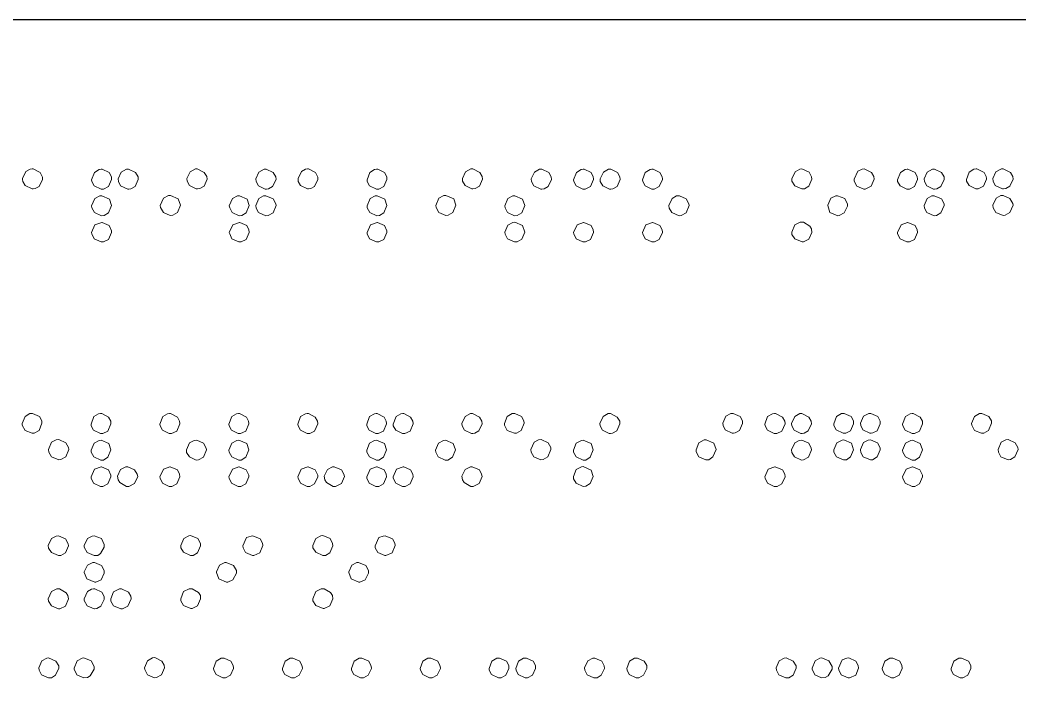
# Model space of a CAD drawing. Header units: millimetres. Extents: x 4903 to 8718, y 642 to 2401.
# Drawn here: x 7829.9 to 7938.9, y 869.3 to 941.4 of the extents above; entities that cross this region are included whole.
import ezdxf

# ---------------------------------------------------------------- set-up
doc = ezdxf.new("R2010")
doc.units = ezdxf.units.MM

msp = doc.modelspace()

# ---------------------------------------------------------------- linework, layer by layer
msp.add_lwpolyline([(7620.46, 931.42), (7620.46, 654.42, 0.414214), (7630.46, 644.42), (8030.46, 644.42, 0.414214), (8040.46, 654.42), (8040.46, 931.42, 0.414214), (8030.46, 941.42), (7630.46, 941.42, 0.414214)], format="xyb", close=True)
at = {"color": 139, "lineweight": 0}
for points in [[(7831.24, 925.16), (7831.34, 925.16), (7832.1, 924.79), (7832.37, 924.26), (7832.37, 924.03), (7832, 923.26), (7831.57, 923.03), (7831.34, 923), (7831.34, 923), (7831.24, 923), (7830.47, 923.36), (7830.24, 923.8), (7830.2, 924.03), (7830.2, 924.03), (7830.2, 924.13), (7830.57, 924.89), (7831.04, 925.13), (7831.24, 925.16), (7831.24, 925.16), (7831.24, 925.16)], [(7838.9, 925.13), (7838.77, 925.13), (7838.57, 925.09), (7838.03, 924.79), (7837.73, 923.96), (7837.77, 923.8), (7838, 923.33), (7838.77, 922.96), (7839.03, 922.96), (7839.57, 923.26), (7839.9, 924.03), (7839.9, 924.1), (7839.9, 924.3), (7839.63, 924.76)], [(7841.77, 925.13), (7841.53, 925.13), (7840.97, 924.83), (7840.63, 924.1), (7840.67, 923.8), (7840.9, 923.33), (7841.67, 922.96), (7841.8, 922.96), (7842, 923), (7842.47, 923.26), (7842.8, 924.03), (7842.8, 924.3), (7842.53, 924.76)], [(7849.26, 925.16), (7849.06, 925.16), (7848.5, 924.86), (7848.13, 924.13), (7848.16, 923.83), (7848.43, 923.36), (7849.16, 923), (7849.3, 923), (7849.53, 923.03), (7850, 923.3), (7850.33, 924.06), (7850.3, 924.33), (7850.03, 924.79)], [(7856.79, 925.13), (7856.56, 925.13), (7855.99, 924.83), (7855.66, 924.1), (7855.69, 923.8), (7855.93, 923.33), (7856.69, 922.96), (7856.83, 922.96), (7857.03, 923), (7857.49, 923.26), (7857.86, 924.03), (7857.83, 924.3), (7857.56, 924.76)], [(7861.29, 925.16), (7861.39, 925.16), (7862.16, 924.79), (7862.42, 924.26), (7862.42, 924.03), (7862.06, 923.26), (7861.66, 923.03), (7861.39, 923), (7861.39, 923), (7861.29, 923), (7860.53, 923.36), (7860.29, 923.8), (7860.26, 924.03), (7860.26, 924.03), (7860.26, 924.13), (7860.63, 924.89), (7861.09, 925.13), (7861.29, 925.16), (7861.29, 925.16), (7861.29, 925.16)], [(7868.96, 925.13), (7868.82, 925.13), (7868.62, 925.09), (7868.09, 924.79), (7867.79, 923.96), (7867.82, 923.8), (7868.06, 923.33), (7868.82, 922.96), (7869.09, 922.96), (7869.62, 923.26), (7869.96, 924.03), (7869.96, 924.1), (7869.96, 924.3), (7869.69, 924.76)], [(7879.35, 925.16), (7879.12, 925.16), (7878.55, 924.86), (7878.22, 924.13), (7878.22, 923.83), (7878.49, 923.36), (7879.22, 923), (7879.35, 923), (7879.59, 923.03), (7880.05, 923.3), (7880.38, 924.06), (7880.35, 924.33), (7880.09, 924.79)], [(7886.85, 925.13), (7886.62, 925.13), (7886.05, 924.83), (7885.72, 924.1), (7885.75, 923.8), (7885.98, 923.33), (7886.75, 922.96), (7886.88, 922.96), (7887.12, 923), (7887.55, 923.26), (7887.92, 924.03), (7887.88, 924.3), (7887.62, 924.76)], [(7891.48, 925.13), (7891.38, 925.13), (7891.15, 925.09), (7890.65, 924.79), (7890.31, 923.96), (7890.35, 923.8), (7890.61, 923.33), (7891.35, 922.96), (7891.61, 922.96), (7892.18, 923.26), (7892.51, 924.03), (7892.51, 924.1), (7892.48, 924.3), (7892.25, 924.76)], [(7894.38, 925.13), (7894.15, 925.13), (7893.58, 924.83), (7893.25, 924.1), (7893.25, 923.8), (7893.51, 923.33), (7894.25, 922.96), (7894.38, 922.96), (7894.61, 923), (7895.08, 923.26), (7895.41, 924.03), (7895.38, 924.3), (7895.11, 924.76)], [(7899.01, 925.13), (7898.88, 925.13), (7898.68, 925.09), (7898.15, 924.79), (7897.85, 923.96), (7897.88, 923.8), (7898.15, 923.33), (7898.88, 922.96), (7899.14, 922.96), (7899.68, 923.26), (7900.04, 924.03), (7900.04, 924.1), (7900.01, 924.3), (7899.74, 924.76)], [(7915.24, 925.16), (7915.04, 925.13), (7914.51, 924.86), (7914.17, 924.1), (7914.17, 923.83), (7914.47, 923.33), (7915.24, 923), (7915.27, 923), (7915.54, 923), (7916.01, 923.3), (7916.34, 924.06), (7916.3, 924.3), (7916.04, 924.83)], [(7922.04, 925.16), (7921.84, 925.13), (7921.34, 924.93), (7920.94, 924.06), (7920.97, 923.83), (7921.24, 923.3), (7922, 922.96), (7922.14, 922.96), (7922.8, 923.3), (7923.14, 924.06), (7923.1, 924.33), (7922.84, 924.79)], [(7926.83, 925.13), (7926.73, 925.13), (7926.53, 925.09), (7926, 924.79), (7925.7, 923.96), (7925.7, 923.8), (7925.97, 923.33), (7926.7, 922.96), (7927, 922.96), (7927.53, 923.26), (7927.87, 924.03), (7927.87, 924.1), (7927.83, 924.3), (7927.6, 924.76)], [(7929.73, 925.13), (7929.5, 925.13), (7928.93, 924.83), (7928.6, 924.1), (7928.63, 923.8), (7928.87, 923.33), (7929.6, 922.96), (7929.73, 922.96), (7929.97, 923), (7930.43, 923.26), (7930.77, 924.03), (7930.77, 924.3), (7930.5, 924.76)], [(7934.36, 925.16), (7934.26, 925.16), (7934.03, 925.13), (7933.5, 924.83), (7933.2, 924), (7933.23, 923.83), (7933.5, 923.36), (7934.23, 923), (7934.5, 923), (7935.06, 923.3), (7935.4, 924.06), (7935.4, 924.13), (7935.36, 924.33), (7935.13, 924.79)], [(7937.23, 925.16), (7937.03, 925.16), (7936.43, 924.86), (7936.1, 924.13), (7936.13, 923.83), (7936.36, 923.36), (7937.13, 923), (7937.26, 923), (7937.5, 923.03), (7937.93, 923.3), (7938.3, 924.06), (7938.26, 924.33), (7938, 924.79)], [(7838.83, 922.23), (7838.63, 922.23), (7838.07, 921.93), (7837.73, 921.13), (7837.77, 920.93), (7838.03, 920.4), (7838.8, 920.06), (7839.1, 920.1), (7839.57, 920.36), (7839.9, 921.16), (7839.67, 921.86)], [(7846.33, 922.26), (7846.13, 922.26), (7845.56, 921.96), (7845.23, 921.16), (7845.26, 920.96), (7845.56, 920.43), (7846.3, 920.1), (7846.6, 920.13), (7847.1, 920.4), (7847.43, 921.2), (7847.16, 921.9)], [(7853.86, 922.23), (7853.66, 922.23), (7853.1, 921.93), (7852.76, 921.13), (7852.8, 920.93), (7853.06, 920.4), (7853.83, 920.06), (7854.13, 920.1), (7854.59, 920.36), (7854.93, 921.16), (7854.69, 921.86)], [(7856.76, 922.23), (7856.49, 922.23), (7855.99, 921.93), (7855.66, 921.16), (7855.66, 921.16), (7855.69, 920.9), (7855.96, 920.4), (7856.76, 920.06), (7856.99, 920.1), (7857.53, 920.36), (7857.86, 921.16), (7857.83, 921.36), (7857.53, 921.9)], [(7868.89, 922.23), (7868.69, 922.23), (7868.12, 921.93), (7867.79, 921.13), (7867.82, 920.93), (7868.09, 920.4), (7868.86, 920.06), (7869.16, 920.1), (7869.62, 920.36), (7869.96, 921.16), (7869.72, 921.86)], [(7876.39, 922.26), (7876.19, 922.26), (7875.62, 921.96), (7875.29, 921.16), (7875.32, 920.96), (7875.62, 920.43), (7876.39, 920.1), (7876.65, 920.13), (7877.15, 920.4), (7877.49, 921.2), (7877.25, 921.9)], [(7883.92, 922.23), (7883.72, 922.23), (7883.15, 921.93), (7882.82, 921.13), (7882.85, 920.93), (7883.12, 920.4), (7883.88, 920.06), (7884.18, 920.1), (7884.68, 920.36), (7885.02, 921.16), (7884.75, 921.86)], [(7901.88, 922.23), (7901.58, 922.23), (7901.08, 921.93), (7900.74, 921.16), (7900.74, 921.16), (7900.78, 920.9), (7901.04, 920.4), (7901.84, 920.06), (7902.08, 920.1), (7902.61, 920.36), (7902.94, 921.16), (7902.91, 921.36), (7902.61, 921.9)], [(7919.14, 922.23), (7918.97, 922.23), (7918.4, 921.96), (7918.07, 921.2), (7918.07, 921.16), (7918.3, 920.43), (7919.17, 920.06), (7919.3, 920.1), (7919.87, 920.36), (7920.24, 921.1), (7920.24, 921.33), (7919.94, 921.93)], [(7929.7, 922.23), (7929.43, 922.23), (7928.93, 921.93), (7928.6, 921.16), (7928.6, 921.16), (7928.63, 920.9), (7928.9, 920.4), (7929.7, 920.06), (7929.93, 920.1), (7930.43, 920.36), (7930.77, 921.16), (7930.77, 921.36), (7930.47, 921.9)], [(7937.23, 922.26), (7936.96, 922.26), (7936.46, 921.96), (7936.1, 921.23), (7936.1, 921.2), (7936.13, 920.93), (7936.4, 920.43), (7937.2, 920.1), (7937.43, 920.13), (7937.96, 920.4), (7938.3, 921.2), (7938.26, 921.4), (7937.96, 921.93)], [(7838.87, 919.33), (7838.83, 919.33), (7838.1, 919.06), (7837.73, 918.23), (7837.77, 918.1), (7838, 917.53), (7838.77, 917.2), (7839.03, 917.2), (7839.57, 917.46), (7839.9, 918.23), (7839.9, 918.43), (7839.63, 919)], [(7853.89, 919.33), (7853.86, 919.33), (7853.13, 919.06), (7852.76, 918.23), (7852.8, 918.1), (7853.03, 917.53), (7853.79, 917.2), (7854.06, 917.2), (7854.59, 917.46), (7854.93, 918.23), (7854.93, 918.26), (7854.89, 918.53), (7854.66, 919)], [(7868.92, 919.33), (7868.89, 919.33), (7868.16, 919.06), (7867.79, 918.23), (7867.82, 918.1), (7868.06, 917.53), (7868.82, 917.2), (7869.09, 917.2), (7869.62, 917.46), (7869.96, 918.23), (7869.96, 918.43), (7869.69, 919)], [(7883.92, 919.36), (7883.72, 919.33), (7883.15, 919.03), (7882.82, 918.26), (7882.85, 918.06), (7883.12, 917.53), (7883.88, 917.2), (7884.18, 917.2), (7884.68, 917.5), (7885.02, 918.26), (7884.75, 919)], [(7891.45, 919.33), (7891.41, 919.33), (7890.71, 919.06), (7890.31, 918.23), (7890.35, 918.1), (7890.61, 917.53), (7891.35, 917.2), (7891.65, 917.2), (7892.18, 917.46), (7892.51, 918.23), (7892.51, 918.26), (7892.48, 918.53), (7892.25, 919)], [(7898.98, 919.33), (7898.94, 919.33), (7898.21, 919.06), (7897.85, 918.23), (7897.88, 918.1), (7898.15, 917.53), (7898.88, 917.2), (7899.18, 917.2), (7899.68, 917.46), (7900.04, 918.23), (7900.04, 918.26), (7900.01, 918.53), (7899.74, 919)], [(7915.41, 919.36), (7915.07, 919.36), (7914.47, 919.06), (7914.17, 918.26), (7914.17, 918.03), (7914.47, 917.53), (7915.27, 917.2), (7915.41, 917.2), (7916.01, 917.5), (7916.34, 918.23), (7916.3, 918.63), (7916.11, 918.93)], [(7926.83, 919.33), (7926.77, 919.33), (7926.07, 919.06), (7925.7, 918.23), (7925.7, 918.1), (7925.97, 917.53), (7926.7, 917.2), (7927, 917.2), (7927.53, 917.46), (7927.87, 918.23), (7927.87, 918.26), (7927.83, 918.53), (7927.6, 919)], [(7831.27, 898.5), (7831, 898.47), (7830.47, 898.17), (7830.14, 897.41), (7830.17, 897.21), (7830.47, 896.64), (7831.24, 896.34), (7831.47, 896.34), (7832, 896.64), (7832.3, 897.44), (7832.3, 897.67), (7832.04, 898.17)], [(7838.83, 898.47), (7838.7, 898.47), (7838.5, 898.44), (7837.97, 898.14), (7837.67, 897.31), (7837.7, 897.14), (7837.93, 896.67), (7838.7, 896.31), (7838.97, 896.31), (7839.5, 896.57), (7839.83, 897.34), (7839.83, 897.41), (7839.83, 897.64), (7839.57, 898.1)], [(7846.33, 898.47), (7846.23, 898.47), (7846, 898.44), (7845.5, 898.14), (7845.16, 897.31), (7845.2, 897.14), (7845.46, 896.67), (7846.2, 896.31), (7846.46, 896.31), (7847.03, 896.57), (7847.36, 897.34), (7847.36, 897.41), (7847.33, 897.64), (7847.1, 898.1)], [(7853.86, 898.47), (7853.76, 898.47), (7853.53, 898.44), (7853.03, 898.14), (7852.7, 897.31), (7852.73, 897.14), (7853, 896.67), (7853.73, 896.31), (7853.99, 896.31), (7854.56, 896.57), (7854.89, 897.34), (7854.89, 897.41), (7854.86, 897.64), (7854.63, 898.1)], [(7861.39, 898.47), (7861.26, 898.47), (7861.06, 898.44), (7860.53, 898.14), (7860.23, 897.31), (7860.26, 897.14), (7860.53, 896.67), (7861.26, 896.31), (7861.53, 896.31), (7862.06, 896.57), (7862.42, 897.34), (7862.42, 897.41), (7862.39, 897.64), (7862.12, 898.1)], [(7868.89, 898.47), (7868.79, 898.47), (7868.59, 898.44), (7868.06, 898.14), (7867.76, 897.31), (7867.76, 897.14), (7868.02, 896.67), (7868.76, 896.31), (7869.02, 896.31), (7869.59, 896.57), (7869.92, 897.34), (7869.92, 897.41), (7869.89, 897.64), (7869.66, 898.1)], [(7871.79, 898.47), (7871.69, 898.47), (7871.49, 898.44), (7870.96, 898.14), (7870.66, 897.31), (7870.66, 897.14), (7870.92, 896.67), (7871.65, 896.31), (7871.92, 896.31), (7872.49, 896.57), (7872.82, 897.34), (7872.82, 897.41), (7872.79, 897.64), (7872.55, 898.1)], [(7879.29, 898.47), (7879.09, 898.47), (7878.49, 898.17), (7878.15, 897.41), (7878.19, 897.14), (7878.42, 896.67), (7879.19, 896.31), (7879.32, 896.31), (7879.55, 896.34), (7879.99, 896.61), (7880.35, 897.37), (7880.32, 897.64), (7880.05, 898.1)], [(7883.92, 898.5), (7883.62, 898.47), (7883.08, 898.17), (7882.78, 897.41), (7882.78, 897.21), (7883.08, 896.64), (7883.88, 896.34), (7884.12, 896.34), (7884.62, 896.64), (7884.95, 897.44), (7884.92, 897.67), (7884.65, 898.17)], [(7894.35, 898.47), (7894.11, 898.47), (7893.55, 898.17), (7893.21, 897.41), (7893.25, 897.14), (7893.48, 896.67), (7894.21, 896.31), (7894.35, 896.31), (7894.58, 896.34), (7895.05, 896.61), (7895.38, 897.37), (7895.38, 897.64), (7895.08, 898.1)], [(7907.74, 898.5), (7907.51, 898.5), (7906.94, 898.2), (7906.61, 897.44), (7906.64, 897.17), (7906.88, 896.71), (7907.64, 896.34), (7907.77, 896.34), (7907.97, 896.37), (7908.44, 896.64), (7908.77, 897.41), (7908.77, 897.67), (7908.51, 898.14)], [(7912.37, 898.47), (7912.27, 898.47), (7912.04, 898.44), (7911.51, 898.14), (7911.21, 897.31), (7911.24, 897.14), (7911.51, 896.67), (7912.24, 896.31), (7912.51, 896.31), (7913.07, 896.57), (7913.41, 897.34), (7913.41, 897.41), (7913.37, 897.64), (7913.14, 898.1)], [(7915.24, 898.47), (7915.04, 898.47), (7914.47, 898.17), (7914.11, 897.41), (7914.14, 897.14), (7914.41, 896.67), (7915.14, 896.31), (7915.27, 896.31), (7915.51, 896.34), (7915.94, 896.61), (7916.3, 897.37), (7916.27, 897.64), (7916.01, 898.1)], [(7919.87, 898.47), (7919.77, 898.47), (7919.57, 898.47), (7919.04, 898.14), (7918.74, 897.34), (7918.74, 897.17), (7919, 896.71), (7919.77, 896.34), (7920.04, 896.34), (7920.57, 896.61), (7920.9, 897.37), (7920.9, 897.44), (7920.9, 897.67), (7920.64, 898.14)], [(7922.77, 898.47), (7922.54, 898.47), (7921.97, 898.2), (7921.64, 897.44), (7921.67, 897.17), (7921.9, 896.71), (7922.67, 896.34), (7922.8, 896.34), (7923, 896.37), (7923.47, 896.61), (7923.8, 897.37), (7923.8, 897.64), (7923.54, 898.14)], [(7927.4, 898.47), (7927.3, 898.47), (7927.07, 898.44), (7926.57, 898.14), (7926.23, 897.31), (7926.27, 897.14), (7926.53, 896.67), (7927.27, 896.31), (7927.53, 896.31), (7928.1, 896.57), (7928.43, 897.34), (7928.43, 897.41), (7928.4, 897.64), (7928.17, 898.1)], [(7934.9, 898.5), (7934.63, 898.47), (7934.1, 898.17), (7933.77, 897.41), (7933.8, 897.21), (7934.1, 896.64), (7934.86, 896.34), (7935.1, 896.34), (7935.63, 896.64), (7935.93, 897.44), (7935.93, 897.67), (7935.66, 898.17)], [(7834.14, 895.64), (7833.87, 895.61), (7833.37, 895.34), (7833.04, 894.57), (7833.04, 894.54), (7833.07, 894.27), (7833.34, 893.77), (7834.14, 893.44), (7834.37, 893.47), (7834.9, 893.77), (7835.23, 894.54), (7835.2, 894.77), (7834.9, 895.27)], [(7838.77, 895.57), (7838.57, 895.54), (7838, 895.24), (7837.67, 894.47), (7837.7, 894.27), (7837.97, 893.74), (7838.73, 893.41), (7839.03, 893.41), (7839.5, 893.71), (7839.83, 894.51), (7839.6, 895.21)], [(7849.2, 895.57), (7848.93, 895.54), (7848.43, 895.27), (7848.1, 894.51), (7848.1, 894.51), (7848.1, 894.24), (7848.4, 893.74), (7849.16, 893.41), (7849.4, 893.44), (7849.93, 893.71), (7850.26, 894.51), (7850.23, 894.71), (7849.96, 895.24)], [(7853.79, 895.57), (7853.59, 895.54), (7853.03, 895.24), (7852.7, 894.47), (7852.73, 894.27), (7853.03, 893.74), (7853.79, 893.41), (7854.06, 893.41), (7854.56, 893.71), (7854.89, 894.51), (7854.66, 895.21)], [(7868.82, 895.57), (7868.62, 895.54), (7868.06, 895.24), (7867.76, 894.47), (7867.76, 894.27), (7868.06, 893.74), (7868.82, 893.41), (7869.09, 893.41), (7869.59, 893.71), (7869.92, 894.51), (7869.69, 895.21)], [(7876.35, 895.57), (7876.15, 895.54), (7875.59, 895.24), (7875.25, 894.47), (7875.29, 894.27), (7875.55, 893.74), (7876.32, 893.41), (7876.62, 893.41), (7877.12, 893.71), (7877.45, 894.51), (7877.19, 895.21)], [(7886.78, 895.64), (7886.52, 895.61), (7886.02, 895.34), (7885.68, 894.57), (7885.68, 894.54), (7885.72, 894.27), (7885.98, 893.77), (7886.75, 893.44), (7887.02, 893.47), (7887.52, 893.77), (7887.85, 894.54), (7887.85, 894.77), (7887.55, 895.27)], [(7891.38, 895.57), (7891.18, 895.54), (7890.61, 895.24), (7890.31, 894.47), (7890.31, 894.27), (7890.61, 893.74), (7891.38, 893.41), (7891.68, 893.41), (7892.15, 893.71), (7892.48, 894.51), (7892.25, 895.21)], [(7904.81, 895.61), (7904.58, 895.61), (7904.01, 895.27), (7903.71, 894.51), (7903.71, 894.31), (7904.01, 893.77), (7904.78, 893.44), (7905.08, 893.44), (7905.54, 893.74), (7905.88, 894.54), (7905.64, 895.24)], [(7915.24, 895.57), (7914.97, 895.54), (7914.47, 895.27), (7914.11, 894.51), (7914.11, 894.51), (7914.14, 894.24), (7914.44, 893.74), (7915.21, 893.41), (7915.44, 893.44), (7915.97, 893.71), (7916.3, 894.51), (7916.27, 894.71), (7916.01, 895.24)], [(7919.84, 895.61), (7919.64, 895.57), (7919.07, 895.27), (7918.74, 894.51), (7918.74, 894.27), (7919.04, 893.77), (7919.8, 893.44), (7920.1, 893.44), (7920.57, 893.74), (7920.9, 894.51), (7920.67, 895.24)], [(7922.74, 895.61), (7922.47, 895.57), (7921.97, 895.31), (7921.64, 894.54), (7921.64, 894.51), (7921.67, 894.24), (7921.94, 893.77), (7922.74, 893.44), (7922.97, 893.44), (7923.47, 893.74), (7923.8, 894.51), (7923.8, 894.74), (7923.5, 895.27)], [(7927.33, 895.57), (7927.13, 895.54), (7926.57, 895.24), (7926.23, 894.47), (7926.27, 894.27), (7926.57, 893.74), (7927.3, 893.41), (7927.6, 893.41), (7928.1, 893.71), (7928.43, 894.51), (7928.17, 895.21)], [(7937.76, 895.64), (7937.5, 895.61), (7937, 895.34), (7936.66, 894.57), (7936.66, 894.54), (7936.7, 894.27), (7936.96, 893.77), (7937.76, 893.44), (7938, 893.47), (7938.5, 893.77), (7938.86, 894.54), (7938.83, 894.77), (7938.53, 895.27)], [(7838.8, 892.67), (7838.77, 892.67), (7838.03, 892.41), (7837.67, 891.57), (7837.7, 891.44), (7837.93, 890.87), (7838.7, 890.51), (7838.97, 890.51), (7839.5, 890.81), (7839.83, 891.57), (7839.83, 891.74), (7839.57, 892.34)], [(7841.67, 892.67), (7841.47, 892.67), (7840.9, 892.37), (7840.57, 891.64), (7840.63, 891.24), (7840.8, 890.94), (7841.53, 890.51), (7841.8, 890.51), (7842.43, 890.84), (7842.77, 891.61), (7842.7, 891.87), (7842.43, 892.34)], [(7846.3, 892.67), (7846.26, 892.67), (7845.56, 892.41), (7845.16, 891.57), (7845.2, 891.44), (7845.46, 890.87), (7846.2, 890.51), (7846.5, 890.51), (7847.03, 890.81), (7847.36, 891.57), (7847.36, 891.57), (7847.33, 891.87), (7847.1, 892.34)], [(7853.83, 892.67), (7853.79, 892.67), (7853.1, 892.41), (7852.7, 891.57), (7852.73, 891.44), (7853, 890.87), (7853.73, 890.51), (7854.03, 890.51), (7854.56, 890.81), (7854.89, 891.57), (7854.89, 891.74), (7854.59, 892.34)], [(7861.36, 892.67), (7861.33, 892.67), (7860.59, 892.41), (7860.23, 891.57), (7860.26, 891.44), (7860.53, 890.87), (7861.26, 890.51), (7861.56, 890.51), (7862.06, 890.81), (7862.42, 891.57), (7862.42, 891.74), (7862.12, 892.34)], [(7864.22, 892.67), (7864.02, 892.67), (7863.46, 892.37), (7863.12, 891.64), (7863.19, 891.24), (7863.36, 890.94), (7864.09, 890.51), (7864.36, 890.51), (7864.99, 890.84), (7865.32, 891.61), (7865.26, 891.87), (7865.02, 892.34)], [(7868.89, 892.67), (7868.82, 892.67), (7868.12, 892.41), (7867.76, 891.57), (7867.76, 891.44), (7868.02, 890.87), (7868.76, 890.51), (7869.06, 890.51), (7869.59, 890.81), (7869.92, 891.57), (7869.92, 891.57), (7869.89, 891.87), (7869.66, 892.34)], [(7871.79, 892.67), (7871.72, 892.67), (7871.02, 892.41), (7870.66, 891.57), (7870.66, 891.44), (7870.92, 890.87), (7871.65, 890.51), (7871.95, 890.51), (7872.49, 890.81), (7872.82, 891.57), (7872.82, 891.57), (7872.79, 891.87), (7872.55, 892.34)], [(7879.25, 892.67), (7879.09, 892.67), (7878.49, 892.37), (7878.15, 891.64), (7878.22, 891.24), (7878.39, 890.94), (7879.12, 890.51), (7879.39, 890.51), (7880.02, 890.84), (7880.35, 891.61), (7880.28, 891.87), (7880.05, 892.34)], [(7891.38, 892.71), (7891.18, 892.67), (7890.61, 892.37), (7890.31, 891.61), (7890.31, 891.37), (7890.61, 890.87), (7891.38, 890.51), (7891.68, 890.54), (7892.15, 890.84), (7892.48, 891.61), (7892.25, 892.31)], [(7912.34, 892.67), (7912.31, 892.67), (7911.57, 892.41), (7911.21, 891.57), (7911.24, 891.44), (7911.51, 890.87), (7912.24, 890.51), (7912.54, 890.51), (7913.07, 890.81), (7913.41, 891.57), (7913.41, 891.57), (7913.37, 891.87), (7913.14, 892.34)], [(7927.37, 892.67), (7927.33, 892.67), (7926.63, 892.41), (7926.23, 891.57), (7926.27, 891.44), (7926.53, 890.87), (7927.27, 890.51), (7927.57, 890.51), (7928.1, 890.81), (7928.43, 891.57), (7928.43, 891.74), (7928.13, 892.34)], [(7834.1, 885.14), (7833.87, 885.11), (7833.37, 884.84), (7833, 884.08), (7833.04, 883.81), (7833.34, 883.31), (7834.1, 882.98), (7834.1, 882.98), (7834.37, 883.01), (7834.87, 883.28), (7835.2, 884.04), (7835.17, 884.28), (7834.87, 884.81)], [(7838, 885.14), (7837.8, 885.11), (7837.27, 884.84), (7836.93, 884.08), (7836.93, 883.91), (7837.23, 883.31), (7838, 882.98), (7838.4, 883.01), (7838.7, 883.21), (7839.1, 883.91), (7839.1, 884.21), (7838.8, 884.84)], [(7848.53, 885.18), (7848.33, 885.14), (7847.8, 884.84), (7847.46, 884.08), (7847.46, 883.84), (7847.76, 883.34), (7848.53, 882.98), (7848.56, 882.98), (7848.83, 883.01), (7849.3, 883.28), (7849.63, 884.04), (7849.6, 884.31), (7849.33, 884.84)], [(7855.33, 885.14), (7855.13, 885.11), (7854.63, 884.94), (7854.23, 884.04), (7854.26, 883.84), (7854.53, 883.31), (7855.29, 882.98), (7855.43, 882.98), (7856.09, 883.28), (7856.43, 884.08), (7856.39, 884.34), (7856.13, 884.81)], [(7862.96, 885.18), (7862.76, 885.14), (7862.22, 884.84), (7861.89, 884.08), (7861.89, 883.84), (7862.19, 883.34), (7862.96, 882.98), (7862.99, 882.98), (7863.26, 883.01), (7863.72, 883.28), (7864.06, 884.04), (7864.02, 884.31), (7863.76, 884.84)], [(7869.76, 885.14), (7869.56, 885.11), (7869.06, 884.94), (7868.66, 884.04), (7868.69, 883.84), (7868.96, 883.31), (7869.72, 882.98), (7869.86, 882.98), (7870.52, 883.28), (7870.86, 884.08), (7870.82, 884.34), (7870.56, 884.81)], [(7838.03, 882.24), (7837.87, 882.24), (7837.3, 881.94), (7836.93, 881.21), (7836.93, 881.14), (7837.2, 880.44), (7838.07, 880.08), (7838.2, 880.08), (7838.77, 880.34), (7839.1, 881.08), (7839.1, 881.34), (7838.8, 881.91)], [(7852.43, 882.24), (7852.26, 882.24), (7851.7, 881.94), (7851.36, 881.21), (7851.36, 881.14), (7851.6, 880.44), (7852.46, 880.08), (7852.6, 880.08), (7853.16, 880.34), (7853.53, 881.08), (7853.53, 881.34), (7853.23, 881.91)], [(7866.86, 882.24), (7866.69, 882.24), (7866.12, 881.94), (7865.79, 881.21), (7865.79, 881.14), (7866.06, 880.44), (7866.89, 880.08), (7867.02, 880.08), (7867.59, 880.34), (7867.96, 881.08), (7867.96, 881.34), (7867.66, 881.91)], [(7834.24, 879.35), (7833.94, 879.35), (7833.34, 879.05), (7833, 878.25), (7833.04, 878.01), (7833.34, 877.51), (7834.1, 877.18), (7834.27, 877.18), (7834.87, 877.48), (7835.2, 878.25), (7835.13, 878.61), (7834.97, 878.91)], [(7838.1, 879.35), (7837.93, 879.35), (7837.73, 879.31), (7837.3, 879.05), (7836.93, 878.28), (7836.93, 878.08), (7837.23, 877.51), (7838, 877.18), (7838.03, 877.18), (7838.3, 877.21), (7838.73, 877.45), (7839.1, 878.18), (7839.1, 878.51), (7838.83, 878.98)], [(7841, 879.35), (7840.77, 879.35), (7840.13, 879.01), (7839.83, 878.25), (7839.83, 878.01), (7840.13, 877.51), (7840.93, 877.18), (7841.1, 877.18), (7841.7, 877.48), (7842.03, 878.28), (7842.03, 878.31), (7842, 878.55), (7841.77, 878.98)], [(7848.7, 879.35), (7848.36, 879.35), (7847.76, 879.05), (7847.46, 878.28), (7847.46, 878.05), (7847.76, 877.55), (7848.56, 877.21), (7848.7, 877.21), (7849.3, 877.51), (7849.63, 878.25), (7849.6, 878.61), (7849.4, 878.95)], [(7863.12, 879.35), (7862.79, 879.35), (7862.19, 879.05), (7861.89, 878.28), (7861.89, 878.05), (7862.19, 877.55), (7862.99, 877.21), (7863.12, 877.21), (7863.72, 877.51), (7864.06, 878.25), (7864.02, 878.61), (7863.82, 878.95)], [(7833.04, 871.81), (7832.84, 871.78), (7832.3, 871.51), (7831.97, 870.75), (7832, 870.48), (7832.27, 869.98), (7833.04, 869.65), (7833.07, 869.65), (7833.34, 869.65), (7833.8, 869.95), (7834.14, 870.71), (7834.14, 870.95), (7833.84, 871.48)], [(7836.9, 871.81), (7836.7, 871.78), (7836.17, 871.51), (7835.83, 870.71), (7835.83, 870.58), (7836.13, 869.98), (7836.87, 869.65), (7837.3, 869.68), (7837.57, 869.88), (7838, 870.58), (7838, 870.88), (7837.7, 871.51)], [(7844.63, 871.85), (7844.36, 871.81), (7843.83, 871.51), (7843.5, 870.75), (7843.53, 870.55), (7843.83, 869.98), (7844.6, 869.65), (7844.83, 869.68), (7845.36, 869.98), (7845.7, 870.75), (7845.66, 871.01), (7845.4, 871.48)], [(7852.2, 871.78), (7852.1, 871.78), (7851.86, 871.78), (7851.33, 871.45), (7851.03, 870.65), (7851.06, 870.48), (7851.33, 870.02), (7852.06, 869.65), (7852.33, 869.65), (7852.9, 869.92), (7853.23, 870.68), (7853.23, 870.75), (7853.19, 870.98), (7852.93, 871.45)], [(7859.69, 871.78), (7859.59, 871.78), (7859.39, 871.78), (7858.86, 871.45), (7858.56, 870.65), (7858.56, 870.48), (7858.83, 870.02), (7859.56, 869.65), (7859.86, 869.65), (7860.39, 869.92), (7860.73, 870.68), (7860.73, 870.75), (7860.69, 870.98), (7860.46, 871.45)], [(7867.22, 871.78), (7867.12, 871.78), (7866.92, 871.78), (7866.39, 871.45), (7866.09, 870.65), (7866.09, 870.48), (7866.36, 870.02), (7867.09, 869.65), (7867.39, 869.65), (7867.92, 869.92), (7868.26, 870.68), (7868.26, 870.75), (7868.22, 870.98), (7867.99, 871.45)], [(7874.75, 871.78), (7874.65, 871.78), (7874.42, 871.78), (7873.89, 871.45), (7873.59, 870.65), (7873.62, 870.48), (7873.89, 870.02), (7874.62, 869.65), (7874.89, 869.65), (7875.45, 869.92), (7875.79, 870.68), (7875.79, 870.75), (7875.75, 870.98), (7875.52, 871.45)], [(7882.25, 871.78), (7882.15, 871.78), (7881.95, 871.78), (7881.42, 871.45), (7881.12, 870.65), (7881.12, 870.48), (7881.38, 870.02), (7882.12, 869.65), (7882.42, 869.65), (7882.95, 869.92), (7883.28, 870.68), (7883.28, 870.75), (7883.25, 870.98), (7883.02, 871.45)], [(7885.18, 871.78), (7885.05, 871.78), (7884.85, 871.78), (7884.32, 871.45), (7884.02, 870.65), (7884.05, 870.48), (7884.28, 870.02), (7885.05, 869.65), (7885.32, 869.65), (7885.85, 869.92), (7886.18, 870.68), (7886.18, 870.75), (7886.18, 870.98), (7885.92, 871.45)], [(7892.65, 871.78), (7892.45, 871.78), (7891.88, 871.51), (7891.51, 870.75), (7891.55, 870.48), (7891.81, 869.98), (7892.55, 869.65), (7892.68, 869.65), (7892.91, 869.65), (7893.35, 869.92), (7893.71, 870.68), (7893.68, 870.95), (7893.41, 871.45)], [(7897.31, 871.78), (7897.18, 871.78), (7896.98, 871.78), (7896.45, 871.45), (7896.15, 870.65), (7896.18, 870.48), (7896.41, 870.02), (7897.18, 869.65), (7897.45, 869.65), (7897.98, 869.92), (7898.31, 870.68), (7898.31, 870.75), (7898.31, 870.98), (7898.05, 871.45)], [(7913.54, 871.81), (7913.31, 871.78), (7912.77, 871.51), (7912.44, 870.75), (7912.47, 870.48), (7912.74, 869.98), (7913.51, 869.65), (7913.54, 869.65), (7913.81, 869.65), (7914.31, 869.95), (7914.64, 870.71), (7914.61, 870.95), (7914.31, 871.48)], [(7917.44, 871.81), (7917.2, 871.78), (7916.7, 871.51), (7916.37, 870.71), (7916.37, 870.58), (7916.67, 869.98), (7917.4, 869.65), (7917.8, 869.68), (7918.1, 869.88), (7918.54, 870.58), (7918.54, 870.88), (7918.2, 871.51)], [(7920.37, 871.81), (7920.14, 871.78), (7919.64, 871.61), (7919.24, 870.71), (7919.27, 870.52), (7919.54, 869.98), (7920.3, 869.65), (7920.44, 869.65), (7921.14, 869.95), (7921.44, 870.71), (7921.4, 870.98), (7921.14, 871.48)], [(7925.17, 871.78), (7925.07, 871.78), (7924.84, 871.78), (7924.3, 871.45), (7924, 870.65), (7924.04, 870.48), (7924.3, 870.02), (7925.04, 869.65), (7925.3, 869.65), (7925.87, 869.92), (7926.2, 870.68), (7926.2, 870.75), (7926.17, 870.98), (7925.93, 871.45)], [(7932.67, 871.78), (7932.57, 871.78), (7932.37, 871.78), (7931.83, 871.45), (7931.53, 870.65), (7931.53, 870.48), (7931.8, 870.02), (7932.53, 869.65), (7932.83, 869.65), (7933.37, 869.92), (7933.7, 870.68), (7933.7, 870.75), (7933.67, 870.98), (7933.43, 871.45)]]:
    msp.add_lwpolyline(points, close=True, dxfattribs=at)

doc.saveas('drawing.dxf')
